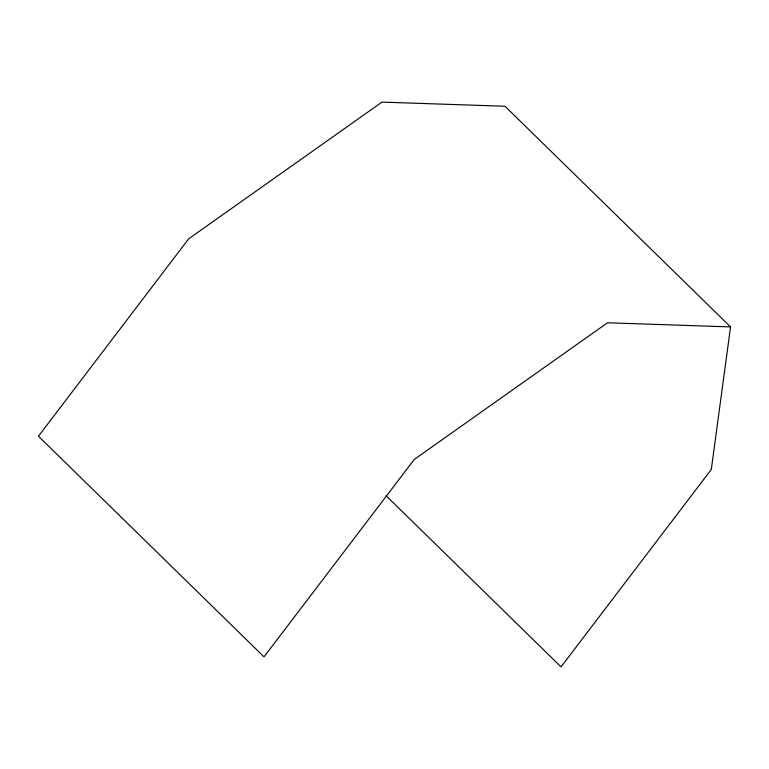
<?xml version="1.0" encoding="UTF-8"?>
<svg xmlns="http://www.w3.org/2000/svg" width="769" height="769" viewBox="0 0 769 769"><rect width="100%" height="100%" fill="white"/><g stroke="black" fill="none" stroke-linecap="round" stroke-linejoin="round"><path stroke-width="1.15" d="M730.55 326.912L607.51 322.769L414.27 459.439L264.007 656.87L38.45 436.215L188.703 238.784L381.953 102.114L504.993 106.257L730.55 326.912L711.306 469.455L561.043 666.886L386.086 495.736"/></g></svg>
